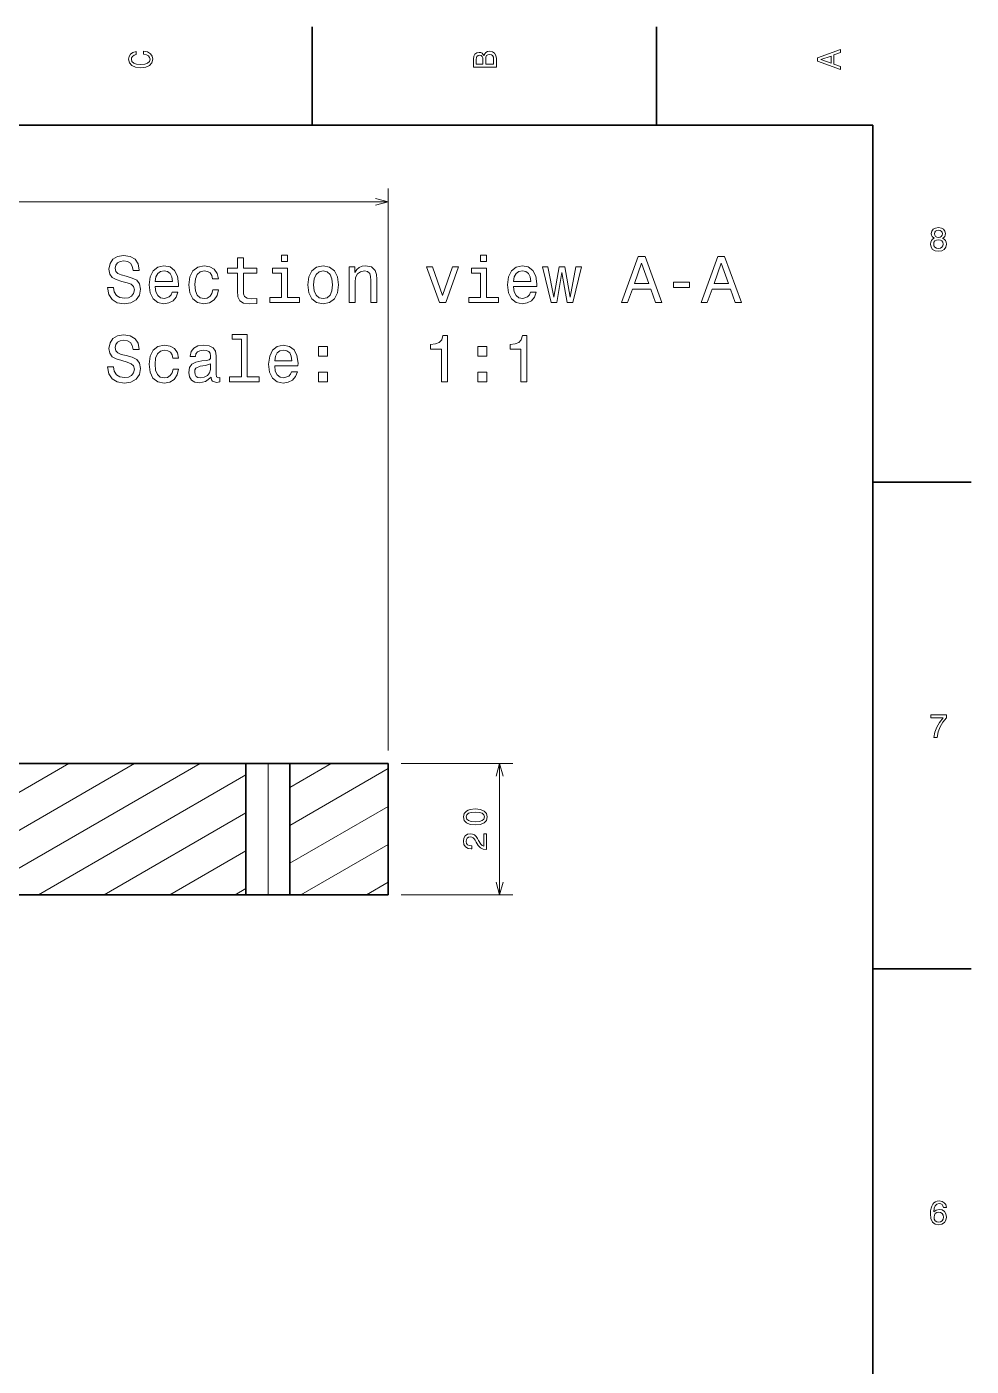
# Model space of a CAD drawing. Extents: x 0 to 841, y 0 to 594.
# Drawn here: x 692 to 836, y 384.8 to 589 of the extents above; entities that cross this region are included whole.
import ezdxf

# ---------------------------------------------------------------- set-up
doc = ezdxf.new("R2010")
doc.units = 0

msp = doc.modelspace()

# ---------------------------------------------------------------- linework, layer by layer
at = {"color": 7, "lineweight": 35, "ltscale": 0.375}
for p, q in [((735.5, 574), (735.5, 589)), ((788, 574), (788, 589)), ((821, 519.6), (836, 519.6)), ((821, 445.4), (836, 445.4))]:
    msp.add_line(p, q, dxfattribs=at)
at = {"color": 7, "lineweight": 35}
for p, q in [((821, 574), (20, 574)), ((821, 20), (821, 574)), ((661.76, 476.68), (725.39, 476.68)), ((725.39, 476.68), (725.39, 456.68)), ((732.06, 476.68), (732.06, 456.68)), ((747.06, 456.68), (747.06, 476.68)), ((658.76, 456.68), (725.39, 456.68))]:
    msp.add_line(p, q, dxfattribs=at)
at = {"color": 7, "lineweight": 13}
for p, q in [((747.06, 478.68), (747.06, 564.33)), ((420.46, 562.33), (747.06, 562.33)), ((663.76, 456.68), (698.4, 476.68)), ((673.76, 456.68), (708.4, 476.68)), ((683.76, 456.68), (718.4, 476.68)), ((728.76, 456.68), (728.76, 476.68)), ((764.08, 456.68), (764.08, 476.68)), ((693.76, 456.68), (725.39, 474.94)), ((703.76, 456.68), (725.39, 469.16))]:
    msp.add_line(p, q, dxfattribs=at)
at = {"color": 7, "lineweight": 35, "ltscale": 0.084239}
for p, q in [((728.76, 476.68), (725.39, 476.68)), ((728.76, 456.68), (725.39, 456.68))]:
    msp.add_line(p, q, dxfattribs=at)
at = {"color": 7, "lineweight": 35, "ltscale": 0.082587}
for p, q in [((732.06, 476.68), (728.76, 476.68)), ((728.76, 456.68), (732.06, 456.68))]:
    msp.add_line(p, q, dxfattribs=at)
at = {"color": 7, "lineweight": 35, "ltscale": 0.374861}
for p, q in [((732.06, 476.68), (747.06, 476.68)), ((732.06, 456.68), (747.06, 456.68))]:
    msp.add_line(p, q, dxfattribs=at)
at = {"color": 7, "lineweight": 13, "ltscale": 0.182889}
msp.add_line((732.06, 473.02), (738.4, 476.68), dxfattribs=at)
at = {"color": 7, "lineweight": 13, "ltscale": 0.432853}
for p, q in [((732.06, 467.24), (747.06, 475.9)), ((732.06, 461.47), (747.06, 470.13))]:
    msp.add_line(p, q, dxfattribs=at)
at = {"color": 7, "lineweight": 13, "ltscale": 0.425581}
for p, q in [((749.06, 476.68), (766.08, 476.68)), ((749.06, 456.68), (766.08, 456.68))]:
    msp.add_line(p, q, dxfattribs=at)
at = {"color": 7, "lineweight": 13, "ltscale": 0.383938}
msp.add_line((733.76, 456.68), (747.06, 464.35), dxfattribs=at)
at = {"color": 7, "lineweight": 13, "ltscale": 0.335802}
msp.add_line((713.76, 456.68), (725.39, 463.39), dxfattribs=at)
at = {"color": 7, "lineweight": 13, "ltscale": 0.047127}
msp.add_line((723.76, 456.68), (725.39, 457.62), dxfattribs=at)
at = {"color": 7, "lineweight": 13, "ltscale": 0.095262}
msp.add_line((743.76, 456.68), (747.06, 458.58), dxfattribs=at)
at = {"color": 7, "lineweight": 13}
for points in [[(709.78, 584.82), (710.21, 584.72), (710.51, 584.55), (710.69, 584.32), (710.76, 584.05), (710.66, 583.72), (710.39, 583.46), (709.95, 583.29), (709.33, 583.23), (708.72, 583.29), (708.27, 583.46), (708, 583.71), (707.91, 584.05), (707.96, 584.29), (708.1, 584.49), (708.32, 584.66), (708.64, 584.77), (708.64, 585.25), (708.16, 585.09), (707.79, 584.83), (707.57, 584.47), (707.49, 584.05), (707.61, 583.51), (707.97, 583.1), (708.55, 582.84), (709.33, 582.75), (710.12, 582.84), (710.7, 583.1), (711.06, 583.51), (711.18, 584.05), (711.08, 584.51), (710.82, 584.89), (710.38, 585.16), (709.78, 585.3)], [(761.69, 584.63), (761.4, 584.98), (761.2, 585.07), (760.96, 585.1), (760.58, 585.04), (760.31, 584.84), (760.14, 584.52), (760.08, 584.08), (760.08, 582.84), (763.58, 582.84), (763.58, 584.15), (763.51, 584.62), (763.31, 584.97), (762.98, 585.19), (762.53, 585.26), (762.24, 585.22), (761.99, 585.09), (761.81, 584.9)], [(761.54, 583.98), (761.54, 583.3), (760.5, 583.3), (760.5, 584.03), (760.53, 584.3), (760.62, 584.49), (760.78, 584.61), (761.01, 584.65), (761.24, 584.6), (761.4, 584.48), (761.51, 584.27)], [(763.16, 584.1), (763.16, 583.3), (761.96, 583.3), (761.96, 584.05), (761.99, 584.37), (762.1, 584.6), (762.28, 584.73), (762.54, 584.78), (762.82, 584.73), (763.01, 584.61), (763.13, 584.39)], [(816.08, 582.47), (816.08, 582.93), (815.05, 583.3), (815.05, 584.7), (816.08, 585.06), (816.08, 585.54), (812.58, 584.26), (812.58, 583.74)], [(814.63, 583.46), (813.08, 584), (814.63, 584.54)], [(830.37, 556.75), (830.12, 556.61), (829.94, 556.42), (829.83, 556.17), (829.79, 555.87), (829.88, 555.42), (830.11, 555.07), (830.49, 554.85), (831, 554.77), (831.51, 554.85), (831.89, 555.07), (832.12, 555.42), (832.21, 555.87), (832.16, 556.17), (832.06, 556.42), (831.88, 556.61), (831.63, 556.75), (831.83, 556.87), (831.97, 557.04), (832.05, 557.24), (832.08, 557.49), (832, 557.85), (831.79, 558.13), (831.45, 558.32), (831, 558.39), (830.55, 558.32), (830.2, 558.13), (829.99, 557.85), (829.91, 557.49), (829.94, 557.24), (830.02, 557.04)], [(830.39, 557.45), (830.43, 557.67), (830.55, 557.84), (830.74, 557.95), (831, 557.99), (831.25, 557.95), (831.44, 557.84), (831.56, 557.67), (831.61, 557.45), (831.56, 557.22), (831.44, 557.05), (831.25, 556.93), (831, 556.89), (830.74, 556.93), (830.55, 557.05), (830.43, 557.22)], [(830.28, 555.88), (830.32, 556.15), (830.47, 556.35), (830.7, 556.48), (831, 556.53), (831.3, 556.48), (831.52, 556.35), (831.67, 556.15), (831.72, 555.88), (831.67, 555.59), (831.52, 555.38), (831.3, 555.23), (831, 555.19), (830.7, 555.23), (830.47, 555.38), (830.32, 555.59)], [(705.2, 549.27), (704.28, 549.27), (704.49, 548.2), (704.99, 547.42), (705.77, 546.94), (706.82, 546.77), (707.85, 546.93), (708.63, 547.38), (709.13, 548.07), (709.31, 548.99), (709.16, 549.82), (708.73, 550.35), (708.05, 550.7), (707.13, 550.97), (706.34, 551.16), (705.83, 551.38), (705.53, 551.7), (705.44, 552.21), (705.53, 552.66), (705.8, 553), (706.2, 553.24), (706.76, 553.32), (707.32, 553.22), (707.76, 552.94), (708.06, 552.49), (708.2, 551.87), (709.12, 551.87), (709.12, 551.89), (708.95, 552.84), (708.48, 553.55), (707.73, 553.99), (706.72, 554.14), (705.82, 553.99), (705.11, 553.57), (704.66, 552.91), (704.5, 552.07), (704.63, 551.31), (705.01, 550.79), (705.62, 550.45), (706.44, 550.19), (707.26, 549.96), (707.87, 549.74), (708.25, 549.41), (708.38, 548.89), (708.26, 548.35), (707.95, 547.95), (707.47, 547.7), (706.86, 547.62), (706.17, 547.73), (705.65, 548.05), (705.31, 548.58)], [(724.11, 551.44), (724.11, 548.73), (724.17, 547.85), (724.46, 547.24), (725.02, 546.89), (725.98, 546.77), (727.03, 546.82), (727.03, 547.59), (726.26, 547.53), (725.57, 547.61), (725.19, 547.86), (725.03, 548.28), (725, 548.88), (725, 551.44), (727.03, 551.44), (727.03, 552.2), (725, 552.2), (725, 553.78), (724.11, 553.78), (724.11, 552.2), (722.58, 552.2), (722.58, 551.44)], [(731.74, 554.2), (730.8, 554.2), (730.8, 553.2), (731.74, 553.2)], [(762.1, 554.2), (761.16, 554.2), (761.16, 553.2), (762.1, 553.2)], [(782.67, 546.96), (783.59, 546.96), (784.33, 549.02), (787.12, 549.02), (787.86, 546.96), (788.81, 546.96), (786.25, 553.97), (785.22, 553.97)], [(794.81, 546.96), (795.74, 546.96), (796.47, 549.02), (799.27, 549.02), (800, 546.96), (800.95, 546.96), (798.39, 553.97), (797.36, 553.97)], [(711.56, 549.41), (715.11, 549.41), (715.12, 549.83), (714.96, 550.99), (714.51, 551.85), (713.81, 552.38), (712.87, 552.57), (711.95, 552.37), (711.24, 551.8), (710.79, 550.89), (710.63, 549.68), (710.78, 548.43), (711.23, 547.53), (711.93, 546.96), (712.84, 546.77), (713.62, 546.9), (714.27, 547.24), (714.74, 547.79), (715.02, 548.52), (714.14, 548.52), (713.96, 548.11), (713.69, 547.81), (712.95, 547.57), (712.37, 547.68), (711.94, 548.03), (711.66, 548.61), (711.56, 549.38)], [(711.56, 550.16), (711.67, 550.86), (711.94, 551.37), (712.35, 551.68), (712.9, 551.79), (713.43, 551.68), (713.85, 551.37), (714.1, 550.86), (714.19, 550.16)], [(720.3, 550.58), (721.18, 550.58), (721, 551.39), (720.56, 552.03), (719.89, 552.42), (719.01, 552.57), (718.04, 552.37), (717.31, 551.8), (716.84, 550.89), (716.68, 549.65), (716.83, 548.43), (717.29, 547.53), (718, 546.96), (718.98, 546.77), (719.85, 546.92), (720.52, 547.35), (720.99, 548.01), (721.19, 548.9), (720.34, 548.9), (720.19, 548.33), (719.91, 547.91), (719.5, 547.65), (719.01, 547.57), (718.39, 547.7), (717.95, 548.1), (717.68, 548.76), (717.59, 549.69), (717.68, 550.59), (717.96, 551.25), (718.42, 551.65), (719.01, 551.79), (719.53, 551.7), (719.93, 551.47), (720.19, 551.09)], [(731.71, 547.71), (731.71, 552.2), (729.43, 552.2), (729.43, 551.44), (730.82, 551.44), (730.82, 547.71), (729.01, 547.71), (729.01, 546.96), (733.54, 546.96), (733.54, 547.71)], [(734.81, 549.67), (734.97, 548.43), (735.43, 547.53), (736.17, 546.96), (737.16, 546.77), (738.13, 546.96), (738.87, 547.52), (739.33, 548.42), (739.51, 549.67), (739.33, 550.9), (738.87, 551.81), (738.13, 552.37), (737.16, 552.57), (736.17, 552.37), (735.43, 551.8), (734.97, 550.9)], [(735.71, 549.68), (735.8, 550.58), (736.09, 551.24), (736.54, 551.64), (737.16, 551.78), (737.76, 551.64), (738.21, 551.25), (738.5, 550.58), (738.6, 549.68), (738.5, 548.76), (738.21, 548.09), (737.76, 547.69), (737.16, 547.56), (736.54, 547.69), (736.09, 548.09), (735.8, 548.76)], [(741.14, 546.96), (742.03, 546.96), (742.03, 550.09), (742.12, 550.8), (742.41, 551.33), (742.86, 551.65), (743.47, 551.77), (743.95, 551.67), (744.26, 551.4), (744.41, 550.95), (744.46, 550.34), (744.46, 546.96), (745.35, 546.96), (745.35, 550.52), (745.31, 551.24), (745.12, 551.83), (744.53, 552.38), (743.6, 552.57), (743.09, 552.5), (742.65, 552.31), (742.28, 551.98), (741.99, 551.55), (741.99, 552.38), (741.14, 552.38)], [(754.91, 546.96), (755.85, 546.96), (757.82, 552.38), (756.9, 552.38), (755.38, 548.01), (753.83, 552.38), (752.9, 552.38)], [(762.07, 547.71), (762.07, 552.2), (759.79, 552.2), (759.79, 551.44), (761.18, 551.44), (761.18, 547.71), (759.37, 547.71), (759.37, 546.96), (763.9, 546.96), (763.9, 547.71)], [(766.2, 549.41), (769.76, 549.41), (769.77, 549.83), (769.6, 550.99), (769.16, 551.85), (768.45, 552.38), (767.52, 552.57), (766.6, 552.37), (765.89, 551.8), (765.44, 550.89), (765.28, 549.68), (765.43, 548.43), (765.88, 547.53), (766.58, 546.96), (767.49, 546.77), (768.27, 546.9), (768.92, 547.24), (769.39, 547.79), (769.66, 548.52), (768.79, 548.52), (768.61, 548.11), (768.34, 547.81), (767.6, 547.57), (767.02, 547.68), (766.59, 548.03), (766.31, 548.61), (766.2, 549.38)], [(766.2, 550.16), (766.32, 550.86), (766.59, 551.37), (767, 551.68), (767.55, 551.79), (768.08, 551.68), (768.49, 551.37), (768.75, 550.86), (768.84, 550.16)], [(772.78, 546.96), (773.59, 551.56), (774.39, 546.96), (775.24, 546.96), (776.57, 552.38), (775.72, 552.38), (774.82, 547.78), (774.02, 552.38), (773.14, 552.38), (772.35, 547.78), (771.45, 552.38), (770.6, 552.38), (771.93, 546.96)], [(784.65, 549.88), (785.73, 552.96), (786.81, 549.88)], [(796.8, 549.88), (797.88, 552.96), (798.96, 549.88)], [(790.58, 549.27), (793.02, 549.27), (793.02, 550.07), (790.58, 550.07)], [(705.2, 537.18), (704.28, 537.18), (704.49, 536.11), (704.99, 535.32), (705.77, 534.85), (706.82, 534.68), (707.85, 534.84), (708.63, 535.28), (709.13, 535.98), (709.31, 536.9), (709.16, 537.72), (708.73, 538.26), (708.05, 538.61), (707.13, 538.87), (706.34, 539.06), (705.83, 539.29), (705.53, 539.61), (705.44, 540.11), (705.53, 540.57), (705.8, 540.91), (706.2, 541.14), (706.76, 541.22), (707.32, 541.12), (707.76, 540.85), (708.06, 540.4), (708.2, 539.78), (709.12, 539.78), (709.12, 539.8), (708.95, 540.75), (708.48, 541.45), (707.73, 541.9), (706.72, 542.05), (705.82, 541.9), (705.11, 541.47), (704.66, 540.82), (704.5, 539.97), (704.63, 539.22), (705.01, 538.7), (705.62, 538.36), (706.44, 538.1), (707.26, 537.86), (707.87, 537.64), (708.25, 537.32), (708.38, 536.79), (708.26, 536.26), (707.95, 535.86), (707.47, 535.6), (706.86, 535.52), (706.17, 535.63), (705.65, 535.96), (705.31, 536.48)], [(724.69, 541.36), (724.69, 535.61), (722.86, 535.61), (722.86, 534.87), (727.39, 534.87), (727.39, 535.61), (725.58, 535.61), (725.58, 542.11), (723.3, 542.11), (723.3, 541.36)], [(755.19, 534.87), (756.11, 534.87), (756.11, 541.92), (755.42, 541.92), (755.24, 541.3), (754.88, 540.89), (754.32, 540.65), (753.56, 540.57), (753.56, 539.85), (755.19, 539.85)], [(767.33, 534.87), (768.25, 534.87), (768.25, 541.92), (767.57, 541.92), (767.38, 541.3), (767.02, 540.89), (766.47, 540.65), (765.7, 540.57), (765.7, 539.85), (767.33, 539.85)], [(714.23, 538.49), (715.11, 538.49), (714.93, 539.3), (714.49, 539.93), (713.82, 540.33), (712.94, 540.48), (711.97, 540.27), (711.23, 539.71), (710.77, 538.79), (710.61, 537.56), (710.76, 536.34), (711.21, 535.43), (711.93, 534.87), (712.91, 534.68), (713.78, 534.83), (714.45, 535.25), (714.92, 535.92), (715.12, 536.8), (714.27, 536.8), (714.12, 536.24), (713.84, 535.82), (713.43, 535.55), (712.94, 535.47), (712.32, 535.6), (711.88, 536.01), (711.61, 536.66), (711.52, 537.59), (711.61, 538.5), (711.89, 539.15), (712.34, 539.56), (712.94, 539.7), (713.46, 539.61), (713.86, 539.38), (714.12, 538.99)], [(720.07, 535.57), (720.07, 535.54), (720.12, 535.2), (720.27, 534.96), (720.91, 534.77), (721.4, 534.85), (721.4, 535.53), (721.19, 535.5), (720.91, 535.63), (720.86, 536.04), (720.86, 538.84), (720.73, 539.56), (720.38, 540.06), (719.77, 540.37), (718.9, 540.48), (718.05, 540.36), (717.43, 540.01), (717.03, 539.48), (716.9, 538.77), (716.9, 538.71), (717.7, 538.71), (717.77, 539.13), (717.99, 539.44), (718.35, 539.62), (718.87, 539.69), (719.36, 539.64), (719.72, 539.49), (719.93, 539.23), (720, 538.86), (719.96, 538.44), (719.8, 538.23), (719.39, 538.13), (718.64, 538.05), (717.77, 537.86), (717.15, 537.54), (716.79, 537.04), (716.68, 536.29), (716.78, 535.62), (717.09, 535.13), (717.6, 534.82), (718.29, 534.71), (719.23, 534.92)], [(729.77, 537.32), (733.32, 537.32), (733.33, 537.73), (733.17, 538.89), (732.73, 539.76), (732.02, 540.28), (731.08, 540.48), (730.17, 540.27), (729.46, 539.71), (729.01, 538.79), (728.84, 537.58), (729, 536.34), (729.45, 535.43), (730.15, 534.87), (731.05, 534.68), (731.84, 534.81), (732.49, 535.15), (732.96, 535.7), (733.23, 536.42), (732.35, 536.42), (732.17, 536.02), (731.91, 535.72), (731.16, 535.47), (730.59, 535.58), (730.16, 535.94), (729.87, 536.51), (729.77, 537.29)], [(729.77, 538.07), (729.88, 538.76), (730.16, 539.28), (730.57, 539.59), (731.11, 539.7), (731.65, 539.59), (732.06, 539.28), (732.31, 538.76), (732.4, 538.07)], [(736.46, 538.78), (737.85, 538.78), (737.85, 540.28), (736.46, 540.28)], [(760.75, 538.78), (762.14, 538.78), (762.14, 540.28), (760.75, 540.28)], [(719.97, 536.76), (719.85, 536.24), (719.52, 535.84), (719.04, 535.57), (718.45, 535.48), (718.06, 535.53), (717.79, 535.7), (717.62, 535.98), (717.57, 536.37), (717.61, 536.72), (717.77, 536.98), (718.42, 537.26), (719.23, 537.38), (719.97, 537.62)], [(736.46, 534.87), (737.85, 534.87), (737.85, 536.37), (736.46, 536.37)], [(760.75, 534.87), (762.14, 534.87), (762.14, 536.37), (760.75, 536.37)], [(830.3, 480.67), (830.81, 480.67), (830.97, 481.5), (831.27, 482.28), (831.68, 483), (832.22, 483.67), (832.22, 484.09), (829.82, 484.09), (829.82, 483.63), (831.74, 483.63), (831.18, 482.95), (830.76, 482.24), (830.47, 481.48)], [(760.37, 467.33), (761.16, 467.4), (761.73, 467.64), (762.07, 468.02), (762.18, 468.54), (762.07, 469.06), (761.73, 469.44), (761.16, 469.67), (760.37, 469.75), (759.59, 469.67), (759.27, 469.58), (759.02, 469.44), (758.67, 469.06), (758.56, 468.54), (758.67, 468.02), (759.02, 467.64), (759.59, 467.4)], [(760.37, 467.81), (759.76, 467.85), (759.32, 467.98), (759.07, 468.21), (758.98, 468.54), (759.07, 468.88), (759.32, 469.1), (759.76, 469.23), (760.37, 469.27), (760.99, 469.23), (761.43, 469.1), (761.68, 468.88), (761.77, 468.54), (761.68, 468.21), (761.43, 467.98), (760.99, 467.85)], [(762.08, 463.58), (762.08, 465.98), (761.65, 465.98), (761.65, 464.08), (761.41, 464.19), (761.22, 464.37), (760.86, 464.93), (760.71, 465.23), (760.49, 465.56), (760.24, 465.8), (759.94, 465.93), (759.6, 465.98), (759.18, 465.9), (758.84, 465.66), (758.63, 465.3), (758.56, 464.83), (758.64, 464.34), (758.88, 463.98), (759.26, 463.74), (759.76, 463.66), (759.83, 463.66), (759.83, 464.12), (759.79, 464.12), (759.45, 464.16), (759.19, 464.3), (759.03, 464.51), (758.98, 464.8), (759.03, 465.09), (759.15, 465.31), (759.35, 465.45), (759.6, 465.5), (759.83, 465.47), (760.03, 465.37), (760.2, 465.21), (760.35, 464.99), (760.51, 464.69), (760.82, 464.2), (761.15, 463.85), (761.56, 463.64), (762.07, 463.58)], [(832.21, 409.02), (832.11, 409.43), (831.89, 409.73), (831.55, 409.93), (831.11, 409.99), (830.81, 409.96), (830.55, 409.86), (830.32, 409.7), (830.13, 409.48), (829.98, 409.21), (829.87, 408.87), (829.8, 408.47), (829.78, 408.02), (829.86, 407.3), (830.11, 406.78), (830.51, 406.47), (831.05, 406.37), (831.54, 406.46), (831.91, 406.69), (832.15, 407.07), (832.24, 407.54), (832.15, 408.02), (831.92, 408.39), (831.56, 408.62), (831.12, 408.7), (830.64, 408.6), (830.28, 408.31), (830.36, 408.87), (830.52, 409.27), (830.77, 409.5), (831.11, 409.58), (831.36, 409.54), (831.55, 409.44), (831.68, 409.26), (831.75, 409.02)], [(831.75, 407.54), (831.7, 407.22), (831.55, 406.98), (831.33, 406.81), (831.05, 406.76), (830.75, 406.81), (830.52, 406.97), (830.37, 407.21), (830.33, 407.53), (830.38, 407.84), (830.52, 408.08), (830.75, 408.23), (831.07, 408.29), (831.34, 408.23), (831.55, 408.09), (831.7, 407.85)]]:
    msp.add_lwpolyline(points, close=True, dxfattribs=at)
for points in [[(745.13, 561.81), (747.06, 562.33), (745.13, 562.84)], [(764.6, 474.74), (764.08, 476.68), (763.57, 474.74)], [(763.57, 458.61), (764.08, 456.68), (764.6, 458.61)]]:
    msp.add_lwpolyline(points, dxfattribs=at)

doc.saveas('drawing.dxf')
